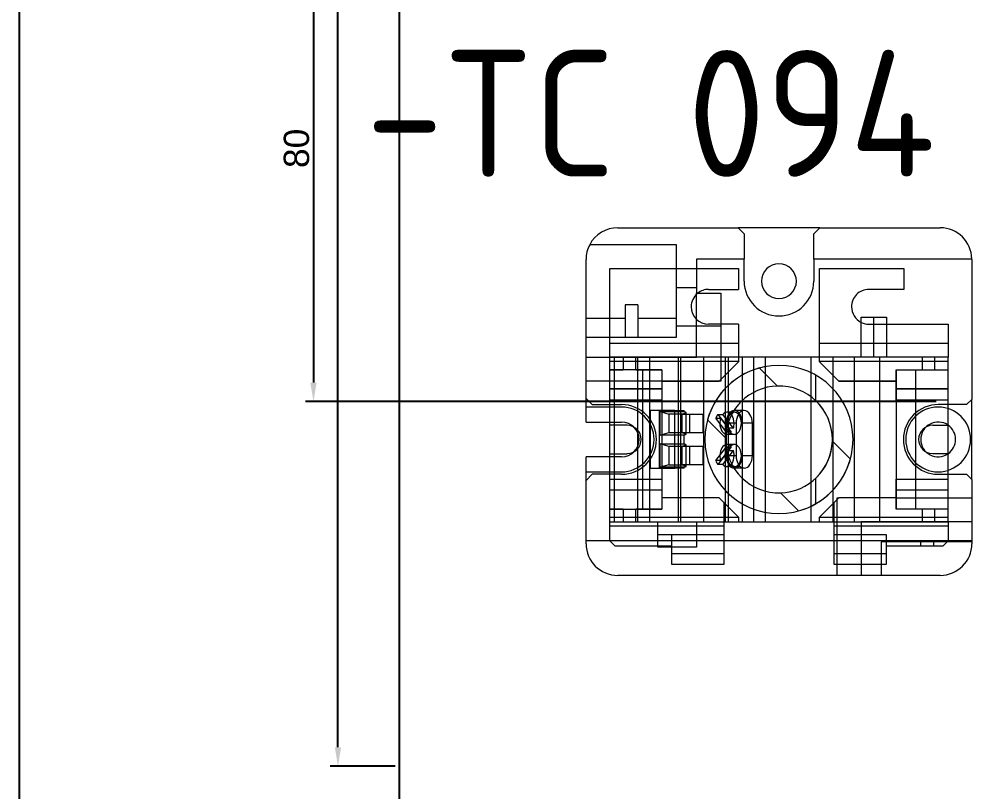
# Model space of a CAD drawing. Header units: millimetres. Extents: x 0 to 69574, y -5 to 41746.
# Drawn here: x 39064.2 to 39216.5, y 30975.4 to 31097.4 of the extents above; entities that cross this region are included whole.
import ezdxf
from ezdxf.enums import TextEntityAlignment as Align

# ---------------------------------------------------------------- set-up
doc = ezdxf.new("R2010")
doc.units = ezdxf.units.MM
doc.layers.add('! NO PLOT !', color=7, linetype='Continuous', true_color=0xff75dd, plot=False)
doc.layers.add('000-PI-Oprema', color=30, linetype='Continuous', lineweight=5)
for name, color, linetype in [('000-PI-ORMAR', 2, 'Continuous'), ('000-PI_TEXT', 7, 'Continuous'), ('002-PI-Kabelska kanalica', 150, 'Continuous')]:
    doc.layers.add(name, color=color, linetype=linetype)
doc.styles.add('PI0', font='isocpeur.ttf', dxfattribs={"width": 0.9})
doc.styles.get("Standard").update_dxf_attribs({"font": 'arial.ttf'})
doc.dimstyles.new('ISO-25', dxfattribs={"dimtxt": 4, "dimasz": 3, "dimexe": 1.25, "dimexo": 0.625, "dimtad": 1, "dimtxsty": 'Standard', "dimcen": 3, "dimadec": 0, "dimazin": 0, "dimtfac": 1, "dimtmove": 0, "dimatfit": 3, "dimfxl": 1, "dimarcsym": 0})

# ---------------------------------------------------------------- blocks, each defined once
blk = doc.blocks.new('8606.000_montažna')
at = {"layer": '000-PI-ORMAR'}
blk.add_line((50683.39, 38449.42), (50683.39, 36559.42), dxfattribs=at)
blk = doc.blocks.new('*U1084')
at = {"layer": '002-PI-Kabelska kanalica'}
for p, q in [((-20, -100), (-20, 1420)), ((40, -100), (40, 1420))]:
    blk.add_line(p, q, dxfattribs=at)
blk = doc.blocks.new('*D1389')
at = {"layer": '! NO PLOT !', "color": 0, "lineweight": -2, "ltscale": 0.25, "transparency": 16777216}
for p, q in [((39156.34, 31117), (39109.39, 31117)), ((39110.64, 31114), (39110.64, 31040)), ((39209.02, 31037), (39109.39, 31037))]:
    blk.add_line(p, q, dxfattribs=at)
at = {"layer": '! NO PLOT !', "color": 0, "ltscale": 0.25, "transparency": 16777216}
for points in [[(39110.14, 31114), (39111.14, 31114), (39110.64, 31117)], [(39110.14, 31040), (39111.14, 31040), (39110.64, 31037)]]:
    blk.add_solid(points, dxfattribs=at)
at = {"layer": 'Defpoints', "color": 0, "ltscale": 0.25, "transparency": 16777216}
for p in [(39156.96, 31117), (39110.64, 31037), (39209.64, 31037)]:
    blk.add_point(p, dxfattribs=at)
at = {"layer": '! NO PLOT !', "color": 0, "ltscale": 0.25, "transparency": 16777216, "insert": (39107.97, 31077), "char_height": 4, "attachment_point": 5, "rotation": 90}
blk.add_mtext('80', dxfattribs=at)
blk = doc.blocks.new('*D1391')
at = {"layer": '! NO PLOT !', "color": 0, "lineweight": -2, "ltscale": 0.25, "transparency": 16777216}
for p, q in [((39123.55, 31279.4), (39113.26, 31279.4)), ((39114.51, 30982.4), (39114.51, 31276.4)), ((39123.55, 30979.4), (39113.26, 30979.4))]:
    blk.add_line(p, q, dxfattribs=at)
at = {"layer": '! NO PLOT !', "color": 0, "ltscale": 0.25, "transparency": 16777216}
for points in [[(39114.01, 31276.4), (39115.01, 31276.4), (39114.51, 31279.4)], [(39114.01, 30982.4), (39115.01, 30982.4), (39114.51, 30979.4)]]:
    blk.add_solid(points, dxfattribs=at)
at = {"layer": 'Defpoints', "color": 0, "ltscale": 0.25, "transparency": 16777216}
for p in [(39114.51, 31279.4), (39124.17, 31279.4), (39124.17, 30979.4)]:
    blk.add_point(p, dxfattribs=at)
at = {"layer": '! NO PLOT !', "color": 0, "ltscale": 0.25, "transparency": 16777216, "insert": (39111.84, 31129.4), "char_height": 4, "attachment_point": 5, "rotation": 90}
blk.add_mtext('300', dxfattribs=at)
blk = doc.blocks.new('DELTA IP 15 - 47506015')
at = {"layer": '000-PI-Oprema'}
for p, q in [((47093.87, 28633.66), (47094.94, 28633.66)), ((47093.87, 28633.66), (47093.87, 28633.66)), ((47094.94, 28633.66), (47094.94, 28633.66)), ((47094.94, 28633.66), (47096.94, 28633.66)), ((47096.94, 28633.66), (47103.2, 28633.66)), ((47096.94, 28633.66), (47096.94, 28633.66)), ((47103.2, 28633.66), (47103.2, 28633.66)), ((47103.2, 28633.66), (47110.14, 28633.66)), ((47103.2, 28631.94), (47103.2, 28633.66)), ((47106.34, 28633.66), (47106.34, 28633.66)), ((47106.34, 28625.19), (47106.34, 28633.66)), ((47110.14, 28633.66), (47144.81, 28633.66)), ((47110.14, 28633.66), (47110.14, 28633.66)), ((47110.14, 28633.66), (47110.14, 28631.94)), ((47144.81, 28633.66), (47144.81, 28633.66)), ((47102.42, 28631.94), (47110.62, 28631.94)), ((47102.42, 28627.19), (47102.42, 28631.94)), ((47102.42, 28631.94), (47102.42, 28631.94)), ((47103.2, 28628.38), (47103.2, 28631.94)), ((47110.14, 28631.94), (47110.14, 28621.39)), ((47110.62, 28631.94), (47110.62, 28631.94)), ((47110.62, 28631.94), (47110.62, 28627.19)), ((47128.05, 28627.19), (47128.05, 28631.94)), ((47128.05, 28631.94), (47128.05, 28631.94)), ((47128.05, 28631.94), (47136.25, 28631.94)), ((47136.25, 28631.94), (47136.25, 28627.19)), ((47136.25, 28631.94), (47136.25, 28631.94)), ((47089.06, 28630.04), (47089.06, 28630.04)), ((47102.42, 28630.19), (47102.42, 28630.19)), ((47102.42, 28630.19), (47102.42, 28630.19)), ((47110.62, 28630.19), (47102.42, 28630.19)), ((47110.62, 28630.19), (47110.62, 28630.19)), ((47110.62, 28630.19), (47110.62, 28630.19)), ((47128.05, 28630.19), (47128.05, 28630.19)), ((47128.05, 28630.19), (47128.05, 28630.19)), ((47136.25, 28630.19), (47128.05, 28630.19)), ((47136.25, 28630.19), (47136.25, 28630.19)), ((47136.25, 28630.19), (47136.25, 28630.19)), ((47149.62, 28630.04), (47149.62, 28630.04)), ((47088.87, 28628.38), (47088.87, 28628.66)), ((47088.87, 28628.66), (47088.87, 28628.66)), ((47088.87, 28628.66), (47088.87, 28628.66)), ((47088.87, 28628.38), (47088.87, 28628.38)), ((47088.87, 28628.38), (47092.78, 28628.38)), ((47088.87, 28621.39), (47088.87, 28628.38)), ((47093.39, 28628.99), (47092.62, 28628.23)), ((47092.78, 28628.38), (47103.2, 28628.38)), ((47093.39, 28628.99), (47093.39, 28628.99)), ((47102.42, 28628.99), (47093.39, 28628.99)), ((47094.94, 28628.38), (47094.94, 28628.99)), ((47094.94, 28628.38), (47094.94, 28628.38)), ((47096.94, 28628.99), (47096.94, 28628.38)), ((47096.94, 28628.38), (47096.94, 28628.38)), ((47102.42, 28628.99), (47102.42, 28628.99)), ((47103.2, 28628.38), (47103.2, 28628.38)), ((47132.34, 28629.19), (47136.25, 28629.19)), ((47132.34, 28627.19), (47132.34, 28629.19)), ((47132.34, 28629.19), (47132.34, 28629.19)), ((47136.25, 28629.19), (47138.47, 28629.19)), ((47145.28, 28628.99), (47136.25, 28628.99)), ((47136.25, 28628.99), (47136.25, 28628.99)), ((47138.47, 28629.19), (47138.47, 28628.99)), ((47138.47, 28629.19), (47138.47, 28629.19)), ((47138.47, 28628.99), (47138.47, 28627.19)), ((47145.28, 28628.99), (47145.28, 28628.99)), ((47146.05, 28628.23), (47145.28, 28628.99)), ((47149.81, 28628.66), (47149.81, 28618.66)), ((47149.81, 28628.66), (47149.81, 28628.66)), ((47149.81, 28628.66), (47149.81, 28628.66)), ((47088.87, 28628.14), (47088.87, 28628.14)), ((47149.81, 28628.14), (47088.87, 28628.14)), ((47092.62, 28628.23), (47092.62, 28628.23)), ((47092.62, 28625.19), (47092.62, 28628.23)), ((47110.62, 28627.19), (47102.42, 28627.19)), ((47102.42, 28627.19), (47102.42, 28627.19)), ((47110.62, 28627.19), (47110.62, 28625.19)), ((47110.62, 28627.19), (47110.62, 28627.19)), ((47128.05, 28625.19), (47128.05, 28627.19)), ((47128.05, 28627.19), (47128.05, 28627.19)), ((47136.25, 28627.19), (47128.05, 28627.19)), ((47138.47, 28627.19), (47132.34, 28627.19)), ((47132.34, 28625.19), (47132.34, 28627.19)), ((47136.25, 28627.19), (47136.25, 28627.19)), ((47138.47, 28627.19), (47138.47, 28625.19)), ((47146.05, 28628.23), (47146.05, 28628.23)), ((47146.05, 28628.23), (47146.05, 28625.19)), ((47149.81, 28628.14), (47149.81, 28628.14)), ((47092.62, 28625.89), (47092.62, 28625.89)), ((47092.62, 28625.89), (47110.62, 28625.89)), ((47110.62, 28625.89), (47110.62, 28625.89)), ((47128.05, 28625.89), (47128.05, 28625.89)), ((47128.05, 28625.89), (47146.05, 28625.89)), ((47146.05, 28625.89), (47146.05, 28625.89)), ((47088.87, 28625.19), (47088.87, 28625.19)), ((47088.87, 28625.19), (47106.34, 28625.19)), ((47114.28, 28625.19), (47092.62, 28625.19)), ((47092.62, 28625.19), (47092.62, 28623.19)), ((47092.62, 28625.19), (47092.62, 28625.19)), ((47092.62, 28625.19), (47092.62, 28625.19)), ((47092.62, 28624.49), (47092.62, 28624.49)), ((47112.92, 28624.49), (47092.62, 28624.49)), ((47092.62, 28624.49), (47092.62, 28624.49)), ((47110.62, 28624.49), (47092.62, 28624.49)), ((47094.74, 28625.19), (47094.74, 28625.19)), ((47094.74, 28625.19), (47094.74, 28623.19)), ((47096.74, 28625.19), (47096.74, 28625.19)), ((47096.74, 28623.19), (47096.74, 28625.19)), ((47103.44, 28599.19), (47103.44, 28625.19)), ((47106.34, 28625.19), (47106.34, 28625.19)), ((47107.44, 28599.19), (47107.44, 28625.19)), ((47109.86, 28621.39), (47112.92, 28624.46)), ((47110.62, 28625.19), (47110.62, 28622.16)), ((47110.62, 28624.49), (47110.62, 28624.49)), ((47110.84, 28599.19), (47110.84, 28625.19)), ((47112.92, 28625.19), (47112.92, 28625.19)), ((47112.92, 28625.19), (47112.92, 28624.46)), ((47112.92, 28624.49), (47112.92, 28624.49)), ((47112.92, 28624.46), (47112.92, 28624.46)), ((47114.28, 28599.19), (47114.28, 28625.19)), ((47123.36, 28625.19), (47114.28, 28625.19)), ((47121.54, 28599.19), (47121.54, 28625.19)), ((47123.36, 28599.19), (47123.36, 28625.19)), ((47127.37, 28625.19), (47123.36, 28625.19)), ((47125.14, 28599.19), (47125.14, 28625.19)), ((47125.75, 28625.19), (47125.75, 28625.19)), ((47125.75, 28624.46), (47125.75, 28625.19)), ((47146.05, 28624.49), (47125.75, 28624.49)), ((47125.75, 28624.49), (47125.75, 28624.49)), ((47125.75, 28624.46), (47128.81, 28621.39)), ((47125.75, 28624.46), (47125.75, 28624.46)), ((47134.91, 28625.19), (47127.37, 28625.19)), ((47127.37, 28599.19), (47127.37, 28625.19)), ((47127.84, 28599.19), (47127.84, 28625.19)), ((47128.05, 28622.16), (47128.05, 28625.19)), ((47128.05, 28624.49), (47128.05, 28624.49)), ((47146.05, 28624.49), (47128.05, 28624.49)), ((47131.24, 28599.19), (47131.24, 28625.19)), ((47138.47, 28625.19), (47132.34, 28625.19)), ((47132.34, 28625.19), (47132.34, 28625.19)), ((47139.77, 28625.19), (47134.91, 28625.19)), ((47134.91, 28599.19), (47134.91, 28625.19)), ((47135.24, 28599.19), (47135.24, 28625.19)), ((47138.47, 28625.19), (47138.47, 28625.19)), ((47139.77, 28599.19), (47139.77, 28625.19)), ((47141.7, 28625.19), (47139.77, 28625.19)), ((47141.7, 28599.19), (47141.7, 28625.19)), ((47145.35, 28625.19), (47141.7, 28625.19)), ((47141.94, 28625.19), (47141.94, 28625.19)), ((47141.94, 28625.19), (47141.94, 28623.19)), ((47143.94, 28625.19), (47143.94, 28625.19)), ((47143.94, 28623.19), (47143.94, 28625.19)), ((47145.35, 28599.19), (47145.35, 28625.19)), ((47146.05, 28625.19), (47145.35, 28625.19)), ((47146.05, 28625.19), (47146.05, 28625.19)), ((47146.05, 28625.19), (47146.05, 28599.19)), ((47146.05, 28625.19), (47146.05, 28625.19)), ((47146.05, 28624.49), (47146.05, 28624.49)), ((47146.05, 28624.49), (47146.05, 28624.49)), ((47092.62, 28623.19), (47092.62, 28601.19)), ((47092.62, 28623.19), (47097.76, 28623.19)), ((47092.62, 28623.19), (47092.62, 28623.19)), ((47092.62, 28623.19), (47092.62, 28623.19)), ((47092.62, 28623.19), (47094.74, 28623.19)), ((47094.74, 28623.19), (47094.74, 28623.19)), ((47096.74, 28623.19), (47096.74, 28623.19)), ((47096.74, 28623.19), (47100.82, 28623.19)), ((47097.76, 28601.19), (47097.76, 28623.19)), ((47097.76, 28623.19), (47100.82, 28623.19)), ((47100.82, 28601.19), (47100.82, 28623.19)), ((47100.82, 28623.19), (47100.82, 28623.19)), ((47100.82, 28623.19), (47100.82, 28618.44)), ((47100.82, 28623.19), (47100.82, 28623.19)), ((47113.54, 28622.35), (47113.54, 28622.35)), ((47113.54, 28622.35), (47113.54, 28618.32)), ((47116.26, 28623.48), (47119.11, 28620.63)), ((47116.26, 28623.48), (47116.26, 28623.48)), ((47125.14, 28622.35), (47125.14, 28622.35)), ((47137.85, 28623.19), (47137.85, 28623.19)), ((47137.85, 28601.19), (47137.85, 28623.19)), ((47140.92, 28623.19), (47137.85, 28623.19)), ((47137.85, 28618.44), (47137.85, 28623.19)), ((47137.85, 28623.19), (47141.94, 28623.19)), ((47137.85, 28623.19), (47137.85, 28623.19)), ((47140.92, 28601.19), (47140.92, 28623.19)), ((47146.05, 28623.19), (47140.92, 28623.19)), ((47141.94, 28623.19), (47141.94, 28623.19)), ((47143.94, 28623.19), (47143.94, 28623.19)), ((47143.94, 28623.19), (47146.05, 28623.19)), ((47146.05, 28623.19), (47146.05, 28623.19)), ((47146.05, 28623.19), (47146.05, 28623.19)), ((47088.87, 28618.51), (47088.87, 28621.39)), ((47088.87, 28621.39), (47088.87, 28621.39)), ((47092.62, 28621.39), (47088.87, 28621.39)), ((47100.82, 28621.39), (47092.62, 28621.39)), ((47100.82, 28621.39), (47100.82, 28621.39)), ((47100.82, 28621.39), (47109.86, 28621.39)), ((47100.82, 28621.39), (47109.86, 28621.39)), ((47100.82, 28621.39), (47100.82, 28621.39)), ((47109.86, 28621.39), (47110.62, 28622.16)), ((47109.86, 28621.39), (47109.86, 28621.39)), ((47110.14, 28621.39), (47109.86, 28621.39)), ((47109.86, 28621.39), (47109.86, 28621.39)), ((47110.14, 28621.39), (47110.14, 28621.39)), ((47110.62, 28622.16), (47110.62, 28622.16)), ((47128.05, 28622.16), (47128.81, 28621.39)), ((47128.05, 28622.16), (47128.05, 28622.16)), ((47128.81, 28621.39), (47128.81, 28621.39)), ((47128.81, 28621.39), (47137.85, 28621.39)), ((47128.81, 28621.39), (47137.85, 28621.39)), ((47128.81, 28621.39), (47128.81, 28621.39)), ((47137.85, 28621.39), (47137.85, 28621.39)), ((47137.85, 28621.39), (47137.85, 28621.39)), ((47088.87, 28620.19), (47088.87, 28620.19)), ((47092.62, 28620.19), (47092.62, 28620.19)), ((47092.62, 28620.19), (47100.82, 28620.19)), ((47092.62, 28620.19), (47092.62, 28620.19)), ((47092.62, 28620.19), (47092.62, 28620.19)), ((47092.62, 28620.19), (47092.62, 28620.19)), ((47092.62, 28620.19), (47100.82, 28620.19)), ((47100.82, 28620.19), (47100.82, 28620.19)), ((47100.82, 28620.19), (47100.82, 28620.19)), ((47100.82, 28620.19), (47100.82, 28620.19)), ((47100.82, 28620.19), (47100.82, 28620.19)), ((47119.11, 28620.63), (47119.11, 28620.63)), ((47137.85, 28620.19), (47137.85, 28620.19)), ((47137.85, 28620.19), (47137.85, 28620.19)), ((47137.85, 28620.19), (47146.05, 28620.19)), ((47137.85, 28620.19), (47137.85, 28620.19)), ((47137.85, 28620.19), (47137.85, 28620.19)), ((47137.85, 28620.19), (47146.05, 28620.19)), ((47146.05, 28620.19), (47146.05, 28620.19)), ((47146.05, 28620.19), (47146.05, 28620.19)), ((47146.05, 28620.19), (47146.05, 28620.19)), ((47146.05, 28620.19), (47146.05, 28620.19)), ((47149.81, 28620.19), (47149.81, 28620.19)), ((47089.69, 28617.69), (47088.87, 28618.51)), ((47088.87, 28618.51), (47088.87, 28605.87)), ((47088.87, 28618.51), (47088.87, 28618.51)), ((47092.62, 28618.44), (47092.62, 28618.44)), ((47100.82, 28618.44), (47092.62, 28618.44)), ((47100.82, 28618.44), (47100.82, 28618.44)), ((47113.54, 28618.32), (47113.54, 28618.32)), ((47125.14, 28618.32), (47125.14, 28618.32)), ((47146.05, 28618.44), (47137.85, 28618.44)), ((47137.85, 28618.44), (47137.85, 28618.44)), ((47146.05, 28618.44), (47146.05, 28618.44)), ((47149.81, 28618.66), (47148.84, 28617.69)), ((47149.81, 28618.66), (47149.81, 28618.66)), ((47149.81, 28618.66), (47149.81, 28614.94)), ((47092.62, 28617.69), (47089.69, 28617.69)), ((47089.69, 28617.69), (47089.69, 28617.69)), ((47094.19, 28617.69), (47092.62, 28617.69)), ((47094.19, 28617.69), (47094.19, 28617.69)), ((47124.83, 28616.74), (47126.4, 28616.74)), ((47126.4, 28616.49), (47127.55, 28616.49)), ((47134.33, 28616.58), (47134.02, 28616.44)), ((47134.02, 28616.44), (47134.02, 28613.03)), ((47134.02, 28616.44), (47134.64, 28616.18)), ((47134.33, 28616.74), (47134.33, 28616.58)), ((47134.33, 28616.74), (47135.78, 28616.74)), ((47134.33, 28616.58), (47135.78, 28616.58)), ((47135.78, 28616.74), (47135.78, 28607.64)), ((47139.69, 28616.74), (47135.78, 28616.74)), ((47135.78, 28616.58), (47138.11, 28616.58)), ((47136.71, 28616.18), (47138.11, 28616.58)), ((47138.11, 28616.58), (47138.11, 28612.88)), ((47138.24, 28607.64), (47138.24, 28616.74)), ((47139.69, 28607.64), (47139.69, 28616.74)), ((47144.19, 28617.69), (47146.05, 28617.69)), ((47144.19, 28617.69), (47144.19, 28617.69)), ((47149.81, 28617.31), (47144.19, 28617.31)), ((47144.19, 28617.31), (47144.19, 28617.31)), ((47146.05, 28617.69), (47148.84, 28617.69)), ((47148.84, 28617.69), (47148.84, 28617.69)), ((47149.81, 28617.31), (47149.81, 28617.31)), ((47110.91, 28612.42), (47108.05, 28615.28)), ((47108.05, 28615.28), (47108.05, 28615.28)), ((47125.11, 28614.74), (47123.54, 28614.74)), ((47123.54, 28614.74), (47123.54, 28609.64)), ((47125.11, 28614.74), (47125.11, 28609.64)), ((47127.68, 28614.74), (47126.12, 28614.74)), ((47126.12, 28609.64), (47126.12, 28614.74)), ((47128.22, 28616.15), (47126.54, 28613.95)), ((47126.87, 28613.34), (47128.55, 28615.53)), ((47127.31, 28613.95), (47128.99, 28616.15)), ((47129.32, 28615.53), (47127.64, 28613.34)), ((47127.68, 28609.64), (47127.68, 28614.74)), ((47128.22, 28616.15), (47128.99, 28616.15)), ((47128.55, 28615.53), (47129.32, 28615.53)), ((47131.36, 28613.28), (47131.36, 28616.18)), ((47131.36, 28616.18), (47134.64, 28616.18)), ((47133.43, 28616.18), (47133.43, 28613.28)), ((47135.78, 28616.18), (47134.64, 28616.18)), ((47134.64, 28616.18), (47134.64, 28613.28)), ((47136.71, 28616.18), (47135.78, 28616.18)), ((47136.71, 28613.28), (47136.71, 28616.18)), ((47144.19, 28614.94), (47146.05, 28614.94)), ((47144.19, 28614.94), (47144.19, 28614.94)), ((47146.05, 28614.94), (47149.81, 28614.94)), ((47149.81, 28614.94), (47149.81, 28614.94)), ((47092.62, 28614.44), (47095.04, 28614.44)), ((47092.62, 28614.44), (47092.62, 28614.44)), ((47095.04, 28614.44), (47095.04, 28614.44)), ((47127.31, 28613.95), (47126.54, 28613.95)), ((47127.64, 28613.34), (47126.87, 28613.34)), ((47131.36, 28613.28), (47134.64, 28613.28)), ((47134.02, 28613.03), (47134.64, 28613.28)), ((47134.64, 28613.28), (47135.78, 28613.28)), ((47135.78, 28613.28), (47136.71, 28613.28)), ((47136.71, 28613.28), (47138.11, 28612.88)), ((47146.05, 28614.44), (47143.34, 28614.44)), ((47143.34, 28614.44), (47143.34, 28614.44)), ((47146.05, 28614.44), (47146.05, 28614.44)), ((47097.28, 28612.19), (47097.28, 28612.19)), ((47110.91, 28612.42), (47110.91, 28612.42)), ((47126.4, 28612.99), (47127.55, 28612.99)), ((47127.77, 28611.96), (47130.63, 28609.11)), ((47127.77, 28611.96), (47127.77, 28611.96)), ((47134.02, 28613.03), (47134.33, 28612.88)), ((47135.78, 28612.88), (47134.33, 28612.88)), ((47134.33, 28612.88), (47134.33, 28611.5)), ((47138.11, 28612.88), (47135.78, 28612.88)), ((47141.1, 28612.19), (47141.1, 28612.19)), ((47126.4, 28611.39), (47127.55, 28611.39)), ((47126.54, 28610.43), (47128.22, 28608.24)), ((47126.54, 28610.43), (47127.31, 28610.43)), ((47126.87, 28611.05), (47127.64, 28611.05)), ((47128.55, 28608.85), (47126.87, 28611.05)), ((47128.99, 28608.24), (47127.31, 28610.43)), ((47127.64, 28611.05), (47129.32, 28608.85)), ((47131.36, 28608.2), (47131.36, 28611.1)), ((47134.64, 28611.1), (47131.36, 28611.1)), ((47133.43, 28611.1), (47133.43, 28608.2)), ((47134.33, 28611.5), (47134.02, 28611.36)), ((47134.02, 28611.36), (47134.02, 28607.95)), ((47134.64, 28611.1), (47134.02, 28611.36)), ((47134.33, 28611.5), (47135.78, 28611.5)), ((47134.64, 28611.1), (47134.64, 28608.2)), ((47135.78, 28611.1), (47134.64, 28611.1)), ((47135.78, 28611.5), (47138.11, 28611.5)), ((47136.71, 28611.1), (47135.78, 28611.1)), ((47138.11, 28611.5), (47136.71, 28611.1)), ((47136.71, 28608.2), (47136.71, 28611.1)), ((47138.11, 28611.5), (47138.11, 28607.8)), ((47095.04, 28609.95), (47092.62, 28609.95)), ((47092.62, 28609.95), (47092.62, 28609.95)), ((47095.04, 28609.95), (47095.04, 28609.95)), ((47123.54, 28609.64), (47125.11, 28609.64)), ((47126.12, 28609.64), (47127.68, 28609.64)), ((47129.32, 28608.85), (47128.55, 28608.85)), ((47130.63, 28609.11), (47130.63, 28609.11)), ((47143.34, 28609.95), (47146.05, 28609.95)), ((47143.34, 28609.95), (47143.34, 28609.95)), ((47144.19, 28609.44), (47144.19, 28609.44)), ((47146.05, 28609.44), (47144.19, 28609.44)), ((47146.05, 28609.95), (47146.05, 28609.95)), ((47149.81, 28609.44), (47146.05, 28609.44)), ((47149.81, 28609.44), (47149.81, 28609.44)), ((47149.81, 28609.44), (47149.81, 28605.72)), ((47124.83, 28607.64), (47126.4, 28607.64)), ((47126.4, 28607.89), (47127.55, 28607.89)), ((47128.99, 28608.24), (47128.22, 28608.24)), ((47134.64, 28608.2), (47131.36, 28608.2)), ((47134.64, 28608.2), (47134.02, 28607.95)), ((47134.02, 28607.95), (47134.33, 28607.8)), ((47135.78, 28607.8), (47134.33, 28607.8)), ((47134.33, 28607.8), (47134.33, 28607.64)), ((47135.78, 28607.64), (47134.33, 28607.64)), ((47134.64, 28608.2), (47135.78, 28608.2)), ((47135.78, 28608.2), (47136.71, 28608.2)), ((47138.11, 28607.8), (47135.78, 28607.8)), ((47135.78, 28607.64), (47139.69, 28607.64)), ((47138.11, 28607.8), (47136.71, 28608.2)), ((47144.19, 28607.07), (47144.19, 28607.07)), ((47144.19, 28607.07), (47149.81, 28607.07)), ((47149.81, 28607.07), (47149.81, 28607.07)), ((47088.87, 28605.87), (47089.69, 28606.69)), ((47088.87, 28583.75), (47088.87, 28605.87)), ((47088.87, 28605.87), (47088.87, 28605.87)), ((47089.69, 28606.69), (47092.62, 28606.69)), ((47089.69, 28606.69), (47089.69, 28606.69)), ((47092.62, 28606.69), (47094.19, 28606.69)), ((47092.62, 28605.99), (47092.62, 28605.99)), ((47092.62, 28605.99), (47100.82, 28605.99)), ((47094.19, 28606.69), (47094.19, 28606.69)), ((47100.82, 28605.99), (47100.82, 28601.19)), ((47100.82, 28605.99), (47100.82, 28605.99)), ((47113.54, 28606.07), (47113.54, 28606.07)), ((47113.54, 28606.07), (47113.54, 28602.03)), ((47125.14, 28606.07), (47125.14, 28606.07)), ((47137.85, 28601.19), (47137.85, 28605.99)), ((47137.85, 28605.99), (47146.05, 28605.99)), ((47137.85, 28605.99), (47137.85, 28605.99)), ((47144.19, 28606.69), (47144.19, 28606.69)), ((47146.05, 28606.69), (47144.19, 28606.69)), ((47148.84, 28606.69), (47146.05, 28606.69)), ((47146.05, 28605.99), (47146.05, 28605.99)), ((47148.84, 28606.69), (47149.81, 28605.72)), ((47148.84, 28606.69), (47148.84, 28606.69)), ((47149.81, 28605.72), (47149.81, 28602.99)), ((47149.81, 28605.72), (47149.81, 28605.72)), ((47088.87, 28604.2), (47088.87, 28604.2)), ((47092.62, 28604.19), (47092.62, 28604.19)), ((47100.82, 28604.19), (47092.62, 28604.19)), ((47092.62, 28604.19), (47092.62, 28604.19)), ((47092.62, 28604.19), (47092.62, 28604.19)), ((47092.62, 28604.19), (47092.62, 28604.19)), ((47092.62, 28604.19), (47100.82, 28604.19)), ((47100.82, 28604.19), (47100.82, 28604.19)), ((47100.82, 28604.19), (47100.82, 28604.19)), ((47100.82, 28604.19), (47100.82, 28604.19)), ((47100.82, 28604.19), (47100.82, 28604.19)), ((47137.85, 28604.19), (47137.85, 28604.19)), ((47137.85, 28604.19), (47137.85, 28604.19)), ((47146.05, 28604.19), (47137.85, 28604.19)), ((47137.85, 28604.19), (47137.85, 28604.19)), ((47137.85, 28604.19), (47137.85, 28604.19)), ((47137.85, 28604.19), (47146.05, 28604.19)), ((47146.05, 28604.19), (47146.05, 28604.19)), ((47146.05, 28604.19), (47146.05, 28604.19)), ((47146.05, 28604.19), (47146.05, 28604.19)), ((47146.05, 28604.19), (47146.05, 28604.19)), ((47149.81, 28604.2), (47149.81, 28604.2)), ((47100.82, 28602.99), (47100.82, 28602.99)), ((47109.86, 28602.99), (47100.82, 28602.99)), ((47100.82, 28602.99), (47109.86, 28602.99)), ((47100.82, 28602.99), (47100.82, 28602.99)), ((47112.92, 28599.93), (47109.86, 28602.99)), ((47109.86, 28602.99), (47109.86, 28602.99)), ((47112.92, 28599.93), (47109.86, 28602.99)), ((47109.86, 28602.99), (47109.86, 28602.99)), ((47122.42, 28600.91), (47119.57, 28603.76)), ((47119.57, 28603.76), (47119.57, 28603.76)), ((47128.81, 28602.99), (47125.75, 28599.93)), ((47128.81, 28602.99), (47125.75, 28599.93)), ((47128.54, 28602.99), (47146.05, 28602.99)), ((47128.54, 28599.19), (47128.54, 28602.99)), ((47128.54, 28602.99), (47128.54, 28602.99)), ((47137.85, 28602.99), (47128.81, 28602.99)), ((47128.81, 28602.99), (47128.81, 28602.99)), ((47128.81, 28602.99), (47137.85, 28602.99)), ((47128.81, 28602.99), (47128.81, 28602.99)), ((47137.85, 28602.99), (47137.85, 28602.99)), ((47137.85, 28602.99), (47137.85, 28602.99)), ((47146.05, 28602.99), (47149.81, 28602.99)), ((47149.81, 28602.99), (47149.81, 28602.99)), ((47149.81, 28602.99), (47149.81, 28596.04)), ((47092.62, 28601.19), (47092.62, 28599.19)), ((47097.76, 28601.19), (47092.62, 28601.19)), ((47092.62, 28601.19), (47092.62, 28601.19)), ((47092.62, 28601.19), (47092.62, 28601.19)), ((47094.74, 28601.19), (47092.62, 28601.19)), ((47094.74, 28601.19), (47094.74, 28601.19)), ((47094.74, 28601.19), (47094.74, 28599.19)), ((47096.74, 28601.19), (47096.74, 28601.19)), ((47096.74, 28599.19), (47096.74, 28601.19)), ((47100.82, 28601.19), (47096.74, 28601.19)), ((47100.82, 28601.19), (47097.76, 28601.19)), ((47100.82, 28601.19), (47100.82, 28601.19)), ((47100.82, 28601.19), (47100.82, 28601.19)), ((47113.54, 28602.03), (47113.54, 28602.03)), ((47125.14, 28602.03), (47125.14, 28602.03)), ((47137.85, 28601.19), (47137.85, 28601.19)), ((47137.85, 28601.19), (47140.92, 28601.19)), ((47141.94, 28601.19), (47137.85, 28601.19)), ((47137.85, 28601.19), (47137.85, 28601.19)), ((47140.92, 28601.19), (47146.05, 28601.19)), ((47141.94, 28601.19), (47141.94, 28601.19)), ((47141.94, 28601.19), (47141.94, 28599.19)), ((47143.94, 28601.19), (47143.94, 28601.19)), ((47143.94, 28599.19), (47143.94, 28601.19)), ((47146.05, 28601.19), (47143.94, 28601.19)), ((47146.05, 28601.19), (47146.05, 28601.19)), ((47146.05, 28601.19), (47146.05, 28601.19)), ((47092.62, 28599.89), (47092.62, 28599.89)), ((47092.62, 28599.89), (47112.92, 28599.89)), ((47112.92, 28599.93), (47112.92, 28599.19)), ((47112.92, 28599.93), (47112.92, 28599.93)), ((47112.92, 28599.93), (47112.92, 28599.93)), ((47112.92, 28599.93), (47112.92, 28599.19)), ((47112.92, 28599.89), (47112.92, 28599.89)), ((47122.42, 28600.91), (47122.42, 28600.91)), ((47125.75, 28599.19), (47125.75, 28599.93)), ((47125.75, 28599.93), (47125.75, 28599.93)), ((47125.75, 28599.19), (47125.75, 28599.93)), ((47125.75, 28599.93), (47125.75, 28599.93)), ((47125.75, 28599.89), (47146.05, 28599.89)), ((47125.75, 28599.89), (47125.75, 28599.89)), ((47146.05, 28599.89), (47146.05, 28599.89)), ((47092.62, 28599.19), (47114.28, 28599.19)), ((47092.62, 28599.19), (47092.62, 28599.19)), ((47092.62, 28599.19), (47092.62, 28599.19)), ((47092.62, 28599.19), (47092.62, 28599.19)), ((47092.62, 28596.99), (47092.62, 28599.19)), ((47092.62, 28599.19), (47112.92, 28599.19)), ((47094.74, 28599.19), (47094.74, 28599.19)), ((47096.74, 28599.19), (47096.74, 28599.19)), ((47102.34, 28593.98), (47102.34, 28599.19)), ((47102.34, 28599.19), (47102.34, 28599.19)), ((47104.34, 28599.19), (47104.34, 28596.99)), ((47106.34, 28599.19), (47106.34, 28596.99)), ((47106.34, 28599.19), (47106.34, 28599.19)), ((47112.92, 28599.19), (47112.92, 28599.19)), ((47112.92, 28599.19), (47112.92, 28599.19)), ((47112.92, 28599.19), (47112.92, 28596.99)), ((47114.28, 28599.19), (47123.36, 28599.19)), ((47123.36, 28599.19), (47127.37, 28599.19)), ((47125.75, 28599.19), (47125.75, 28599.19)), ((47125.75, 28596.99), (47125.75, 28599.19)), ((47125.75, 28599.19), (47125.75, 28599.19)), ((47125.75, 28599.19), (47146.05, 28599.19)), ((47127.37, 28599.19), (47134.91, 28599.19)), ((47128.54, 28594.31), (47128.54, 28599.19)), ((47132.34, 28599.19), (47132.34, 28589.11)), ((47132.34, 28599.19), (47132.34, 28599.19)), ((47149.81, 28599.19), (47132.34, 28599.19)), ((47134.91, 28599.19), (47139.77, 28599.19)), ((47139.77, 28599.19), (47141.7, 28599.19)), ((47141.7, 28599.19), (47145.35, 28599.19)), ((47141.94, 28599.19), (47141.94, 28599.19)), ((47143.94, 28599.19), (47143.94, 28599.19)), ((47145.35, 28599.19), (47146.05, 28599.19)), ((47146.05, 28599.19), (47146.05, 28599.19)), ((47146.05, 28599.19), (47146.05, 28599.19)), ((47146.05, 28599.19), (47146.05, 28599.19)), ((47146.05, 28599.19), (47146.05, 28596.99)), ((47149.81, 28599.19), (47149.81, 28599.19)), ((47092.62, 28593.98), (47092.62, 28596.99)), ((47092.62, 28596.99), (47092.62, 28596.99)), ((47112.92, 28596.99), (47092.62, 28596.99)), ((47104.34, 28596.99), (47104.34, 28592.86)), ((47106.34, 28596.99), (47106.34, 28592.86)), ((47112.92, 28596.99), (47112.92, 28585.19)), ((47112.92, 28596.99), (47112.92, 28596.99)), ((47125.75, 28593.98), (47125.75, 28596.99)), ((47125.75, 28596.99), (47125.75, 28596.99)), ((47146.05, 28596.99), (47125.75, 28596.99)), ((47146.05, 28596.99), (47146.05, 28596.04)), ((47146.05, 28596.99), (47146.05, 28596.99)), ((47135.54, 28596.04), (47135.54, 28596.04)), ((47135.54, 28596.04), (47135.54, 28594.31)), ((47149.81, 28596.04), (47135.54, 28596.04)), ((47141.61, 28596.04), (47141.61, 28596.04)), ((47141.61, 28590.91), (47141.61, 28596.04)), ((47143.61, 28596.04), (47143.61, 28596.04)), ((47143.61, 28590.91), (47143.61, 28596.04)), ((47146.05, 28596.04), (47146.05, 28585.19)), ((47149.81, 28596.04), (47149.81, 28596.04)), ((47149.81, 28596.04), (47149.81, 28593.04)), ((47088.87, 28594.44), (47088.87, 28594.44)), ((47105.12, 28593.98), (47092.62, 28593.98)), ((47092.62, 28593.98), (47092.62, 28593.98)), ((47102.34, 28592.86), (47102.34, 28593.98)), ((47105.12, 28593.98), (47105.12, 28593.98)), ((47125.75, 28593.98), (47128.54, 28593.98)), ((47125.75, 28593.98), (47125.75, 28593.98)), ((47128.54, 28594.31), (47135.54, 28594.31)), ((47128.54, 28589.11), (47128.54, 28594.31)), ((47128.54, 28593.98), (47130.45, 28593.98)), ((47130.45, 28593.98), (47130.45, 28593.98)), ((47135.54, 28594.31), (47135.54, 28588.23)), ((47149.81, 28594.44), (47149.81, 28594.44)), ((47104.34, 28592.86), (47102.34, 28592.86)), ((47102.34, 28592.86), (47102.34, 28592.86)), ((47106.34, 28592.86), (47104.34, 28592.86)), ((47106.34, 28592.86), (47106.34, 28592.86)), ((47141.61, 28593.04), (47135.54, 28593.04)), ((47146.05, 28593.04), (47143.61, 28593.04)), ((47149.81, 28593.04), (47146.05, 28593.04)), ((47149.81, 28593.04), (47149.81, 28583.75)), ((47141.61, 28590.91), (47143.61, 28590.91)), ((47132.34, 28589.11), (47128.54, 28589.11)), ((47128.54, 28589.11), (47128.54, 28589.11)), ((47132.34, 28588.23), (47132.34, 28589.11)), ((47132.34, 28589.11), (47132.34, 28589.11)), ((47099.62, 28588.48), (47105.12, 28588.48)), ((47099.62, 28585.19), (47099.62, 28588.48)), ((47099.62, 28588.48), (47099.62, 28588.48)), ((47105.12, 28588.48), (47105.12, 28588.48)), ((47130.45, 28588.48), (47125.75, 28588.48)), ((47125.75, 28588.48), (47125.75, 28588.48)), ((47125.75, 28585.19), (47125.75, 28588.48)), ((47130.45, 28588.48), (47130.45, 28588.48)), ((47132.34, 28583.69), (47132.34, 28588.23)), ((47132.34, 28588.23), (47135.54, 28588.23)), ((47135.54, 28588.23), (47135.54, 28581.43)), ((47113.84, 28583.69), (47113.84, 28587.19)), ((47113.84, 28587.19), (47113.84, 28587.19)), ((47124.84, 28587.19), (47124.84, 28583.69)), ((47124.84, 28587.19), (47124.84, 28587.19)), ((47112.92, 28585.19), (47099.62, 28585.19)), ((47099.62, 28585.19), (47099.62, 28585.19)), ((47112.92, 28585.19), (47112.92, 28585.19)), ((47125.75, 28585.19), (47125.75, 28585.19)), ((47146.05, 28585.19), (47125.75, 28585.19)), ((47146.05, 28585.19), (47146.05, 28585.19)), ((47088.87, 28583.75), (47088.87, 28583.75)), ((47088.87, 28583.69), (47113.84, 28583.69)), ((47113.84, 28583.69), (47113.84, 28579.7)), ((47124.84, 28583.69), (47132.34, 28583.69)), ((47124.84, 28579.7), (47124.84, 28583.69)), ((47149.81, 28583.75), (47149.81, 28583.75)), ((47135.54, 28581.43), (47149.24, 28581.43)), ((47112.89, 28578.75), (47113.84, 28579.7)), ((47113.84, 28579.7), (47113.84, 28579.7)), ((47124.84, 28579.7), (47125.79, 28578.75)), ((47124.84, 28579.7), (47124.84, 28579.7)), ((47112.89, 28578.75), (47093.87, 28578.75)), ((47093.87, 28578.75), (47093.87, 28578.75)), ((47112.89, 28578.75), (47125.79, 28578.75)), ((47112.89, 28578.75), (47112.89, 28578.75)), ((47144.81, 28578.75), (47125.79, 28578.75)), ((47125.79, 28578.75), (47125.79, 28578.75)), ((47144.81, 28578.75), (47144.81, 28578.75))]:
    blk.add_line(p, q, dxfattribs=at)
for centre, radius, start, end in [((47093.87, 28628.66), 5, 90, 180), ((47144.81, 28628.66), 5, 0, 90), ((47119.34, 28612.19), 11.7, 0, 180), ((47119.34, 28612.19), 11.7, 105.2824, 164.7179), ((47119.34, 28612.19), 8.44, 91.5643, 178.4363), ((47119.34, 28612.19), 8.44, 0, 91.5643), ((47119.34, 28612.19), 8.44, 133.4359, 180), ((47119.34, 28612.19), 8.44, 45.7822, 46.5641), ((47094.19, 28612.19), 5.12, 90, 180), ((47094.19, 28612.19), 5.5, 0, 90), ((47094.19, 28612.19), 5.12, 0, 90), ((47144.19, 28612.19), 5.5, 90, 180), ((47144.19, 28612.19), 5.12, 90, 180), ((47094.19, 28612.19), 2.75, 0, 124.7019), ((47144.19, 28612.19), 2.75, 90, 180), ((47094.19, 28612.19), 2.75, 124.7019, 180), ((47095.04, 28612.19), 2.24, 0.0002, 90), ((47143.34, 28612.19), 2.24, 90, 179.9998), ((47094.19, 28612.19), 5.12, 180, 0), ((47094.19, 28612.19), 2.75, 180, 235.2981), ((47094.19, 28612.19), 2.75, 235.2981, 0), ((47094.19, 28612.19), 5.5, 270, 0), ((47095.04, 28612.19), 2.24, 270, 359.9998), ((47119.34, 28612.19), 11.7, 180, 0), ((47119.34, 28612.19), 8.44, 178.4363, 180), ((47119.34, 28612.19), 8.44, 180, 226.5641), ((47119.34, 28612.19), 8.44, 180, 271.5643), ((47119.34, 28612.19), 8.44, 271.5643, 358.4363), ((47119.34, 28612.19), 8.44, 313.4359, 358.4364), ((47119.34, 28612.19), 8.44, 358.4363, 0), ((47144.19, 28612.19), 5.5, 180, 270), ((47144.19, 28612.19), 5.12, 180, 270), ((47143.34, 28612.19), 2.24, 180.0002, 270), ((47144.19, 28612.19), 2.75, 180, 270), ((47119.34, 28612.19), 11.7, 285.2824, 344.718), ((47105.12, 28591.23), 2.75, 63.7663, 90), ((47105.12, 28591.23), 2.75, 0, 63.7663), ((47130.45, 28591.23), 2.75, 0, 90), ((47119.34, 28587.19), 5.5, 0, 180), ((47105.12, 28591.23), 2.75, 270, 0), ((47130.45, 28591.23), 2.75, 309.605, 0), ((47119.34, 28587.19), 2.75, 0, 180), ((47130.45, 28591.23), 2.75, 270, 309.605), ((47119.34, 28587.19), 2.75, 180, 0), ((47093.87, 28583.75), 5, 180, 180.7587), ((47144.81, 28583.75), 5, 332.2861, 0)]:
    blk.add_arc(centre, radius, start, end, dxfattribs=at)
for centre, major_axis, ratio, start_param, end_param in [((47124.83, 28614.74), (0, 2), 0.642788, 0, 1.570796), ((47124.83, 28614.74), (0, 2), 0.642788, -1.570796, 0), ((47126.4, 28614.74), (0, 2), 0.642788, 0.655742, 1.570796), ((47126.4, 28614.74), (0, 2), 0.642788, 0, 0.655742), ((47126.4, 28614.74), (0, 1.75), 0.642788, 0, 0.627388), ((47126.4, 28614.74), (0, 2), 0.642788, -1.570796, 0), ((47126.4, 28614.74), (0, 1.75), 0.642788, -1.570796, 0), ((47127.55, 28614.74), (0, -1.75), 0.642788, 3.141592, 4.712389), ((47127.55, 28614.74), (0, -1.75), 0.642788, 2.499538, 3.141592), ((47126.4, 28614.74), (0, 1.75), 0.642788, 0.627388, 1.570796), ((47126.4, 28614.74), (0, 1.75), 0.642788, 1.570796, 2.888031), ((47126.4, 28614.74), (0, 1.75), 0.642788, 3.141593, 4.712389), ((47127.55, 28614.74), (0, -1.75), 0.642788, -1.570796, -1.103275), ((47127.55, 28614.74), (0, -1.75), 0.642788, 0, 1.570796), ((47127.55, 28614.74), (0, -1.75), 0.642788, 1.570796, 2.038318), ((47128.31, 28614.74), (0, 1.75), 0.642788, -1.103275, -0.642055), ((47127.55, 28614.74), (0, -1.75), 0.642788, -0.642055, 0), ((47128.31, 28614.74), (0, 1.75), 0.642788, 2.038318, 2.499538), ((47126.4, 28614.74), (0, 1.75), 0.642788, 2.888031, 3.141593), ((47126.4, 28609.64), (0, 1.75), 0.642788, 0.253561, 1.570796), ((47126.4, 28609.64), (0, 1.75), 0.642788, 0, 0.253561), ((47126.4, 28609.64), (0, 1.75), 0.642788, -1.570796, 0), ((47127.55, 28609.64), (0, -1.75), 0.642788, -2.038318, -1.570796), ((47127.55, 28609.64), (0, -1.75), 0.642788, -3.141592, -2.499538), ((47128.31, 28609.64), (0, 1.75), 0.642788, 0.642055, 1.103275), ((47127.55, 28609.64), (0, -1.75), 0.642788, 1.570796, 3.141593), ((47124.83, 28609.64), (0, 2), 0.642788, 1.570796, 3.141593), ((47124.83, 28609.64), (0, 2), 0.642788, 3.141593, 4.712389), ((47126.4, 28609.64), (0, 2), 0.642788, 1.570796, 2.48585), ((47126.4, 28609.64), (0, 1.75), 0.642788, 1.570796, 2.514205), ((47126.4, 28609.64), (0, 1.75), 0.642788, 3.141593, 4.712389), ((47126.4, 28609.64), (0, 2), 0.642788, 3.141593, 4.712389), ((47127.55, 28609.64), (0, -1.75), 0.642788, -1.570796, 0), ((47127.55, 28609.64), (0, -1.75), 0.642788, 1.103275, 1.570796), ((47128.31, 28609.64), (0, 1.75), 0.642788, -2.499538, -2.038318), ((47126.4, 28609.64), (0, 2), 0.642788, 2.48585, 3.141593), ((47126.4, 28609.64), (0, 1.75), 0.642788, 2.514205, 3.141593), ((47127.55, 28609.64), (0, -1.75), 0.642788, 0, 0.642055), ((47093.87, 28583.75), (-5, 0), 1, 0.013241, 1.570796), ((47144.81, 28583.75), (-5, 0), 1, 1.570796, 2.657894)]:
    blk.add_ellipse(centre, major_axis=major_axis, ratio=ratio, start_param=start_param, end_param=end_param, dxfattribs=at)

msp = doc.modelspace()

# ---------------------------------------------------------------- linework, layer by layer
at = {"layer": '! NO PLOT !', "ltscale": 0.25}
msp.add_line((39124.172, 31139.404), (39124.172, 30919.404), dxfattribs=at)

# ---------------------------------------------------------------- block references
at = {"rotation": 180}
msp.add_blockref('*U1084', (39104.172, 32339.404), dxfattribs=at)
at = {"layer": '000-PI-Oprema'}
msp.add_blockref('8606.000_montažna', (-11619.223, -5740.014), dxfattribs=at)
at = {"layer": '000-PI-Oprema', "rotation": 180}
msp.add_blockref('DELTA IP 15 - 47506015', (86303.511, 59643.21), dxfattribs=at)

# ---------------------------------------------------------------- texts
at = {"layer": '000-PI_TEXT', "style": 'PI0', "width": 0.9}
msp.add_text('-TC 094 04', height=20, dxfattribs=at).set_placement((39182.544, 31082.554), align=Align.MIDDLE)

# ---------------------------------------------------------------- dimensions: what is measured, and where the dimension line sits
at = {"layer": '! NO PLOT !', "ltscale": 0.25}
for base, p1, p2, picture, middle in [((39114.509, 31279.404), (39124.172, 30979.404), (39124.172, 31279.404), '*D1391', (39111.841, 31129.404)), ((39110.637, 31037.002), (39156.961, 31117.002), (39209.642, 31037.002), '*D1389', (39107.97, 31077.002))]:
    dim = msp.add_linear_dim(base=base, p1=p1, p2=p2, angle=90, dimstyle='ISO-25', dxfattribs=at)
    dim.commit()
    dim.dimension.update_dxf_attribs({"geometry": picture, "text_midpoint": middle})

doc.saveas('drawing.dxf')
